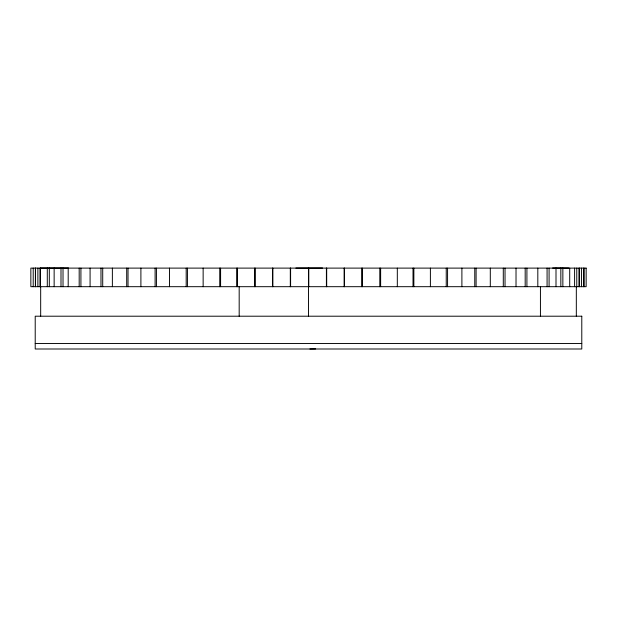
<?xml version="1.0" encoding="UTF-8"?>
<svg xmlns="http://www.w3.org/2000/svg" width="617" height="617" viewBox="0 0 617 617"><rect width="100%" height="100%" fill="white"/><g stroke="black" fill="none" stroke-linecap="round" stroke-linejoin="round"><path stroke-width="0.93" d="M309.904 348.998L315.611 348.906M40.629 268.002L68.271 268.002M295.875 268.056L322.514 268.002M552.639 268.002L568.681 268.002M35.215 343.484L581.785 343.484M583.983 268.11L583.983 286.689M583.79 268.11L583.79 286.689M581.453 268.11L581.453 286.689M579.286 268.11L579.286 286.689M579.116 268.11L579.116 286.689M576.764 268.11L576.764 286.689M576.324 286.743L576.324 316.205M574.597 268.11L574.597 286.689M569.707 268.11L569.707 286.689M562.858 268.11L562.858 286.689M560.838 268.11L560.838 286.689M556.002 268.11L556.002 286.689M549.091 268.11L549.091 286.689M547.078 268.11L547.078 286.689M540.438 286.743L540.438 316.205M537.816 268.11L537.816 286.689M526.918 268.11L526.918 286.689M525.183 268.11L525.183 286.689M516.02 268.11L516.02 286.689M505.03 268.11L505.03 286.689M503.295 268.11L503.295 286.689M490.299 268.11L490.299 286.689M476.1 268.11L476.1 286.689M474.766 268.11L474.766 286.689M461.894 268.11L461.894 286.689M447.572 268.11L447.572 286.689M446.238 268.11L446.238 286.689M430.396 268.11L430.396 286.689M413.86 268.11L413.86 286.689M413.02 268.11L413.02 286.689M397.317 268.11L397.317 286.689M380.635 268.11L380.635 286.689M379.802 268.11L379.802 286.689M362.187 268.11L362.187 286.689M361.901 268.11L361.901 286.689M344.433 268.11L344.433 286.689M344.147 268.11L344.147 286.689M326.686 268.11L326.686 286.689M326.401 268.11L326.401 286.689M308.785 268.11L308.785 286.689M308.5 268.11L308.5 316.205M290.599 268.11L290.599 286.689M290.314 268.11L290.314 286.689M272.853 268.11L272.853 286.689M272.567 268.11L272.567 286.689M255.099 268.11L255.099 286.689M254.813 268.11L254.813 286.689M239.18 286.743L239.18 316.205M237.198 268.11L237.198 286.689M236.913 268.11L236.913 286.689M220.593 268.11L220.593 286.689M219.752 268.11L219.752 286.689M203.14 268.11L203.14 286.689M187.437 268.11L187.437 286.689M186.187 268.11L186.187 286.689M169.505 268.11L169.505 286.689M156.433 268.11L156.433 286.689M155.106 268.11L155.106 286.689M140.9 268.11L140.9 286.689M128.028 268.11L128.028 286.689M126.701 268.11L126.701 286.689M112.371 268.11L112.371 286.689M102.715 268.11L102.715 286.689M100.98 268.11L100.98 286.689M90.082 268.11L90.082 286.689M80.92 268.11L80.92 286.689M79.184 268.11L79.184 286.689M68.194 268.11L68.194 286.689M63.019 268.11L63.019 286.689M60.998 268.11L60.998 286.689M54.142 268.11L54.142 286.689M49.314 268.11L49.314 286.689M47.293 268.11L47.293 286.689M40.676 286.743L40.676 316.205M40.383 268.11L40.383 286.689M40.051 268.11L40.051 286.689M37.884 268.11L37.884 286.689M35.547 268.11L35.547 286.689M35.377 268.11L35.377 286.689M33.21 268.11L33.21 286.689M586.15 268.11L30.85 268.11L30.85 286.689L586.15 286.689L586.15 268.11M581.785 316.205L35.215 316.205L35.215 348.998L581.785 348.998L581.785 316.205"/></g></svg>
